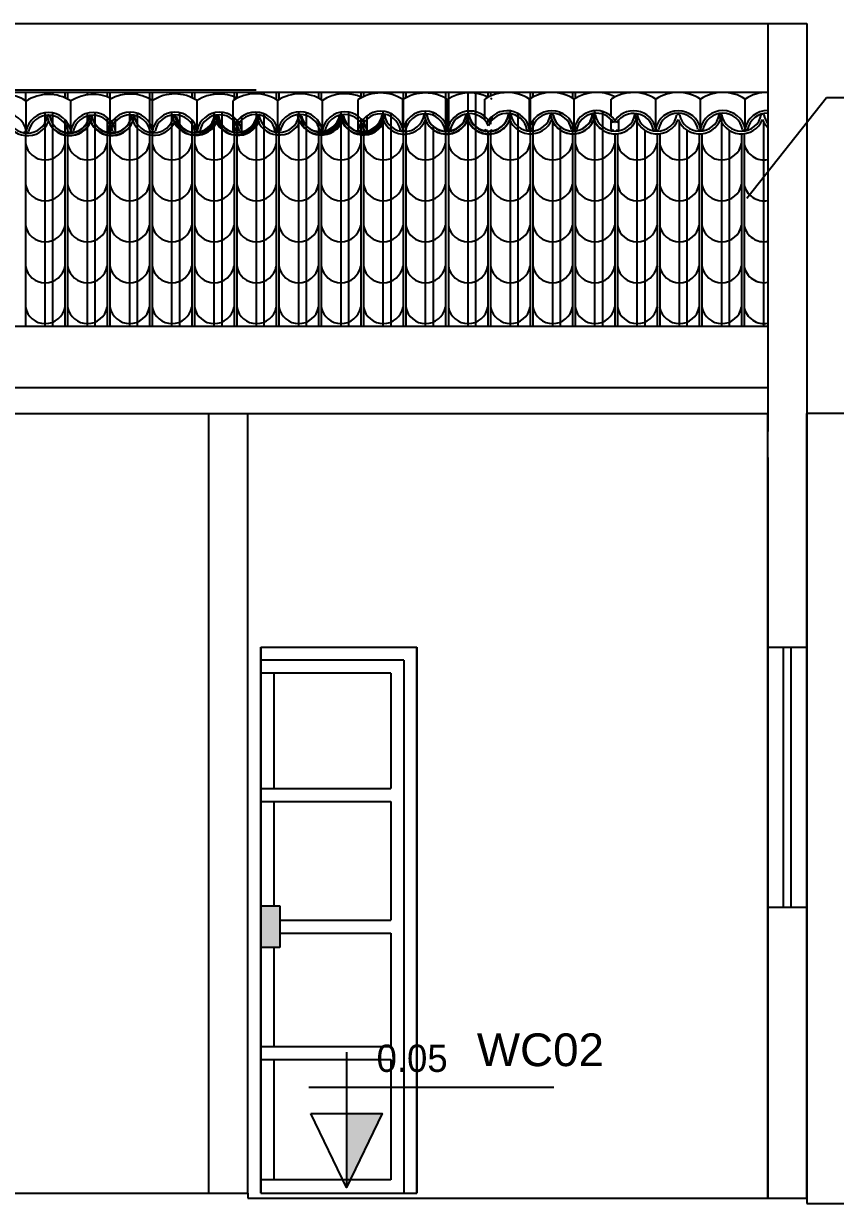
# Model space of a CAD drawing. Header units: millimetres. Extents: x 2426 to 2585, y 1215 to 1309.
# Drawn here: x 2457.884 to 2461.007, y 1250.794 to 1255.334 of the extents above; entities that cross this region are included whole.
import ezdxf

# ---------------------------------------------------------------- set-up
doc = ezdxf.new("R2010")
doc.units = ezdxf.units.MM
doc.linetypes.add('HIDDEN2', pattern=[0.1875, 0.125, -0.0625])
for name, color, linetype in [('A-PEN-B', 5, 'Continuous'), ('A-PEN-C', 4, 'Continuous'), ('A-PEN-G', 3, 'Continuous'), ('COTAS', 7, 'Continuous'), ('DIVERSOS', 4, 'Continuous'), ('PORTAS', 3, 'Continuous'), ('projeção 02', 7, 'HIDDEN2'), ('texto pequeno', 3, 'Continuous'), ('TEXTO0', 7, 'Continuous'), ('TXT_0', 7, 'Continuous'), ('V5', 4, 'Continuous')]:
    doc.layers.add(name, color=color, linetype=linetype)
doc.styles.add('SANSSERIF', font='sas_____.pfb', dxfattribs={"height": 1})

# ---------------------------------------------------------------- blocks, each defined once
blk = doc.blocks.new('Adc_nivelelev')
blk.add_hatch(color=256).paths.add_polyline_path([(0, 0), (0.1307, 0.2715), (0, 0.2715)])
for p, q in [((0, 0.4955), (0, 0)), ((-0.1376, 0.3683), (0.76, 0.3683))]:
    blk.add_line(p, q)
blk.add_lwpolyline([(-0.1307, 0.2715), (0.1307, 0.2715), (0, 0)], close=True)
at = {"flags": 8}
blk.add_attdef('NIVEL', (0.1106, 0.4235), '', height=0.1, dxfattribs=at)

msp = doc.modelspace()

# ---------------------------------------------------------------- hatches: boundary and pattern name
msp.add_hatch(color=252).paths.add_polyline_path([(2458.8696, 1251.9392), (2458.7971, 1251.9392), (2458.7971, 1251.7779), (2458.8696, 1251.7779)])

# ---------------------------------------------------------------- linework, layer by layer
for p, q in [((2449.1471, 1253.9337), (2460.7471, 1253.9337)), ((2448.9971, 1253.8337), (2460.7471, 1253.8337)), ((2458.5971, 1250.8337), (2458.5971, 1253.8337)), ((2458.7471, 1250.8337), (2458.7471, 1253.8337)), ((2460.7471, 1250.8137), (2460.7471, 1253.8337)), ((2460.8971, 1250.8137), (2460.8971, 1253.8337)), ((2460.7471, 1252.9337), (2460.8971, 1252.9337)), ((2460.7471, 1251.9337), (2460.8971, 1251.9337)), ((2448.9971, 1250.8337), (2458.7471, 1250.8337)), ((2458.7971, 1250.8337), (2459.3971, 1250.8337))]:
    msp.add_line(p, q)
at = {"color": 252}
for p, q in [((2458.7971, 1250.8337), (2458.7971, 1252.9337)), ((2458.7971, 1252.9337), (2459.3971, 1252.9337)), ((2459.3971, 1250.8337), (2459.3971, 1252.9337)), ((2458.7971, 1251.9392), (2458.8696, 1251.9392)), ((2458.7971, 1251.7779), (2458.7971, 1251.9392)), ((2458.8696, 1251.9392), (2458.8696, 1251.7779)), ((2458.8696, 1251.7779), (2458.7971, 1251.7779))]:
    msp.add_line(p, q, dxfattribs=at)
at = {"layer": 'A-PEN-B', "color": 8, "ltscale": 0.25}
msp.add_line((2450.8471, 1255.3337), (2460.7471, 1255.3337), dxfattribs=at)
at = {"layer": 'A-PEN-B', "color": 6, "ltscale": 0.25}
for p, q in [((2460.7471, 1255.3337), (2460.7471, 1253.7637)), ((2460.7471, 1255.3337), (2460.8971, 1255.3337)), ((2460.8971, 1255.3337), (2460.8971, 1250.8137)), ((2460.7471, 1253.6637), (2460.7471, 1250.8137))]:
    msp.add_line(p, q, dxfattribs=at)
at = {"layer": 'A-PEN-B', "color": 0, "ltscale": 0.25}
for p, q in [((2460.9729, 1255.0477), (2460.6662, 1254.6603)), ((2458.7471, 1250.8337), (2458.7471, 1250.8137)), ((2458.7471, 1250.8137), (2460.8971, 1250.8137)), ((2460.8971, 1250.8137), (2460.8971, 1250.7937)), ((2460.8971, 1250.7937), (2464.5471, 1250.7937))]:
    msp.add_line(p, q, dxfattribs=at)
at = {"layer": 'A-PEN-B', "color": 250, "ltscale": 0.25}
msp.add_line((2464.3971, 1253.8337), (2460.8971, 1253.8337), dxfattribs=at)
at = {"layer": 'A-PEN-C'}
for p, q in [((2460.7471, 1251.9337), (2460.7471, 1252.9337)), ((2460.8971, 1251.9337), (2460.8971, 1252.9337))]:
    msp.add_line(p, q, dxfattribs=at)
at = {"layer": 'A-PEN-G'}
for p, q in [((2460.8071, 1251.9337), (2460.8071, 1252.9337)), ((2460.8371, 1251.9337), (2460.8371, 1252.9337))]:
    msp.add_line(p, q, dxfattribs=at)
at = {"layer": 'COTAS'}
for p, q in [((2455.3791, 1255.0787), (2458.7791, 1255.0787)), ((2457.4971, 1255.0696), (2460.7471, 1255.0696))]:
    msp.add_line(p, q, dxfattribs=at)
at = {"layer": 'DIVERSOS'}
for p, q in [((2457.967, 1255.0607), (2457.967, 1255.0696)), ((2457.997, 1255.0602), (2457.997, 1255.0696)), ((2458.1296, 1255.0599), (2458.1296, 1255.0696)), ((2458.1596, 1255.0612), (2458.1596, 1255.0696)), ((2458.2922, 1255.0626), (2458.2922, 1255.0696)), ((2458.3222, 1255.0601), (2458.3222, 1255.0696)), ((2458.4547, 1255.0624), (2458.4547, 1255.0696)), ((2458.4847, 1255.0617), (2458.4847, 1255.0696)), ((2458.6173, 1255.0617), (2458.6173, 1255.0696)), ((2458.6473, 1255.0627), (2458.6473, 1255.0696)), ((2458.7799, 1255.0634), (2458.7799, 1255.0696)), ((2458.8099, 1255.0597), (2458.8099, 1255.0696)), ((2458.9424, 1255.0636), (2458.9424, 1255.0696)), ((2458.9724, 1255.0617), (2458.9724, 1255.0696)), ((2459.105, 1255.0632), (2459.105, 1255.0696)), ((2459.135, 1255.0631), (2459.135, 1255.0696)), ((2459.2676, 1255.0664), (2459.2676, 1255.0696)), ((2459.2976, 1255.0615), (2459.2976, 1255.0696)), ((2459.4302, 1255.0669), (2459.4302, 1255.0696)), ((2459.4602, 1255.0639), (2459.4602, 1255.0696)), ((2459.5941, 1254.169), (2459.5941, 1255.0696)), ((2459.6241, 1254.169), (2459.6241, 1255.0696)), ((2459.7567, 1255.0678), (2459.7567, 1255.0696)), ((2459.7867, 1255.0625), (2459.7867, 1255.0696)), ((2459.9193, 1255.0685), (2459.9193, 1255.0696)), ((2459.9493, 1255.0649), (2459.9493, 1255.0696)), ((2460.0819, 1255.0687), (2460.0819, 1255.0696)), ((2460.1119, 1255.0669), (2460.1119, 1255.0696)), ((2458.2922, 1254.169), (2458.2922, 1254.9925)), ((2458.6473, 1254.169), (2458.6473, 1254.9925)), ((2458.7799, 1254.169), (2458.7799, 1254.9933)), ((2458.9424, 1254.169), (2458.9424, 1254.9935)), ((2459.105, 1254.169), (2459.105, 1254.9927)), ((2459.135, 1254.169), (2459.135, 1254.9925)), ((2459.2676, 1254.169), (2459.2676, 1254.9961)), ((2459.4302, 1254.984), (2459.4302, 1254.9969)), ((2459.7567, 1254.169), (2459.7567, 1254.9974)), ((2460.0819, 1254.169), (2460.0819, 1254.9986)), ((2460.1119, 1254.169), (2460.1119, 1254.9953)), ((2457.967, 1254.169), (2457.967, 1254.9903)), ((2457.997, 1254.169), (2457.997, 1254.9894)), ((2458.1296, 1254.169), (2458.1296, 1254.9887)), ((2458.1596, 1254.169), (2458.1596, 1254.991)), ((2458.3222, 1254.169), (2458.3222, 1254.988)), ((2458.4547, 1254.169), (2458.4547, 1254.9921)), ((2458.4847, 1254.169), (2458.4847, 1254.9908)), ((2458.6173, 1254.169), (2458.6173, 1254.9906)), ((2458.8099, 1254.169), (2458.8099, 1254.9866)), ((2458.9724, 1254.169), (2458.9724, 1254.9901)), ((2459.2976, 1254.169), (2459.2976, 1254.987)), ((2459.4302, 1254.169), (2459.4302, 1254.9622)), ((2459.4602, 1254.9805), (2459.4602, 1254.9913)), ((2459.7867, 1254.169), (2459.7867, 1254.9873)), ((2459.9193, 1254.9848), (2459.9193, 1254.9885)), ((2459.9193, 1254.169), (2459.9193, 1254.9579)), ((2459.9493, 1254.981), (2459.9493, 1254.9919)), ((2460.2444, 1254.169), (2460.2444, 1254.9771)), ((2460.407, 1254.169), (2460.407, 1254.955)), ((2460.5696, 1254.169), (2460.5696, 1254.9799)), ((2460.7321, 1254.169), (2460.7321, 1254.9534)), ((2459.4602, 1254.169), (2459.4602, 1254.9382)), ((2459.9493, 1254.169), (2459.9493, 1254.9365)), ((2460.2744, 1254.169), (2460.2744, 1254.9232)), ((2460.437, 1254.169), (2460.437, 1254.9232)), ((2460.5996, 1254.169), (2460.5996, 1254.9226))]:
    msp.add_line(p, q, dxfattribs=at)
at = {"layer": 'PORTAS', "color": 252}
for p, q in [((2458.7971, 1252.9337), (2458.7971, 1250.8337)), ((2458.7971, 1252.9337), (2459.3971, 1252.9337)), ((2459.3971, 1252.9337), (2459.3971, 1250.8337)), ((2459.3471, 1252.8837), (2458.7971, 1252.8837)), ((2459.3471, 1252.8837), (2459.3471, 1250.8337)), ((2459.3471, 1252.8837), (2459.3471, 1250.8337)), ((2459.2971, 1252.8337), (2458.7971, 1252.8337)), ((2458.8471, 1252.8337), (2458.8471, 1252.3903)), ((2459.2971, 1252.8337), (2459.2971, 1252.3903)), ((2458.7971, 1252.3903), (2459.2971, 1252.3903)), ((2458.7971, 1252.3403), (2459.2971, 1252.3403)), ((2458.8471, 1252.3403), (2458.8471, 1251.9392)), ((2459.2971, 1252.3403), (2459.2971, 1251.8841)), ((2458.8696, 1251.8841), (2459.2971, 1251.8841)), ((2458.8696, 1251.8341), (2459.2971, 1251.8341)), ((2459.2971, 1251.8341), (2459.2971, 1251.397)), ((2458.8471, 1251.7779), (2458.8471, 1251.397)), ((2458.7971, 1251.397), (2459.2971, 1251.397)), ((2458.7971, 1251.347), (2459.2971, 1251.347)), ((2458.8471, 1251.347), (2458.8471, 1250.8845)), ((2459.2971, 1251.347), (2459.2971, 1250.8845)), ((2459.2971, 1250.8845), (2458.7971, 1250.8845)), ((2458.7971, 1250.8337), (2459.3971, 1250.8337))]:
    msp.add_line(p, q, dxfattribs=at)
at = {"layer": 'projeção 02', "linetype": 'ByBlock'}
msp.add_line((2461.7755, 1255.0477), (2460.9729, 1255.0477), dxfattribs=at)
at = {"layer": 'TEXTO0', "linetype": 'ByBlock'}
for p, q in [((2458.6898, 1254.9223), (2458.6898, 1255.0379)), ((2458.8615, 1254.9225), (2458.8615, 1255.0381)), ((2459.0336, 1254.9225), (2459.0333, 1255.0383)), ((2459.1716, 1254.9255), (2459.1716, 1255.0411)), ((2459.3433, 1254.9258), (2459.3433, 1255.0414)), ((2459.5153, 1254.9258), (2459.515, 1255.0416)), ((2459.515, 1254.926), (2459.515, 1255.0416)), ((2459.6581, 1254.9621), (2459.6581, 1255.0428)), ((2459.8298, 1254.9274), (2459.8298, 1255.043)), ((2460.0019, 1254.9274), (2460.0015, 1255.0432)), ((2460.0015, 1254.9276), (2460.0015, 1255.0432)), ((2460.1443, 1254.9779), (2460.1443, 1255.0428)), ((2460.316, 1254.9274), (2460.316, 1255.043)), ((2460.488, 1254.9274), (2460.4877, 1255.0432)), ((2460.4877, 1254.9276), (2460.4877, 1255.0432)), ((2460.6598, 1254.9276), (2460.6594, 1255.0434)), ((2460.6598, 1254.9276), (2460.6594, 1255.0434)), ((2460.6594, 1254.9278), (2460.6594, 1255.0434)), ((2457.8934, 1254.92), (2457.8934, 1255.0356)), ((2458.0655, 1254.92), (2458.0652, 1255.0358)), ((2458.0652, 1254.9202), (2458.0652, 1255.0358)), ((2458.38, 1254.9216), (2458.38, 1255.0372)), ((2458.552, 1254.9216), (2458.5517, 1255.0375)), ((2458.5517, 1254.9219), (2458.5517, 1255.0375)), ((2458.2083, 1254.9214), (2458.2083, 1254.9702)), ((2458.2372, 1254.9202), (2458.2371, 1254.9713)), ((2458.7237, 1254.9219), (2458.7236, 1254.9761)), ((2459.2053, 1254.9227), (2459.2051, 1254.9793)), ((2459.6869, 1254.9632), (2459.6869, 1254.977)), ((2460.1443, 1254.9272), (2460.1443, 1254.9641)), ((2460.1736, 1254.9276), (2460.1735, 1254.9635)), ((2459.0333, 1254.9227), (2459.0333, 1254.9242))]:
    msp.add_line(p, q, dxfattribs=at)
for centre, radius, start, end in [((2457.9795, 1254.9761), 0.005, 9.9605, 191.6717), ((2457.9799, 1254.9725), 0.0058, 28.9227, 151.0773), ((2458.1417, 1254.9745), 0.005, 9.9605, 191.6717), ((2458.1419, 1254.9741), 0.0058, 28.9227, 151.0773), ((2458.1418, 1254.9721), 0.00553, 14.5109, 143.8569), ((2458.304, 1254.9761), 0.005, 9.9605, 191.6717), ((2458.3038, 1254.9737), 0.00553, 14.5109, 143.8569), ((2458.4611, 1254.9769), 0.005, 9.9605, 191.6717), ((2458.4664, 1254.9741), 0.0058, 28.9227, 151.0773), ((2458.6235, 1254.975), 0.0058, 28.9227, 151.0773), ((2458.6282, 1254.9761), 0.005, 9.9605, 191.6717), ((2458.6284, 1254.9737), 0.00553, 14.5109, 143.8569), ((2458.7856, 1254.9769), 0.005, 9.9605, 191.6717), ((2458.7854, 1254.9745), 0.00553, 14.5109, 143.8569), ((2458.9428, 1254.9802), 0.005, 9.9605, 191.6717), ((2458.948, 1254.975), 0.0058, 28.9227, 151.0773), ((2459.1052, 1254.9783), 0.0058, 28.9227, 151.0773), ((2459.1098, 1254.9769), 0.005, 9.9605, 191.6717), ((2459.1099, 1254.9745), 0.00553, 14.5109, 143.8569), ((2459.2673, 1254.9802), 0.005, 9.9605, 191.6717), ((2459.2672, 1254.9778), 0.00553, 14.5109, 143.8569), ((2459.4293, 1254.9818), 0.005, 9.9605, 191.6717), ((2459.4297, 1254.9783), 0.0058, 28.9227, 151.0773), ((2459.5915, 1254.9802), 0.005, 9.9605, 191.6717), ((2459.5917, 1254.9799), 0.0058, 28.9227, 151.0773), ((2459.5917, 1254.9778), 0.00553, 14.5109, 143.8569), ((2459.7538, 1254.9818), 0.005, 9.9605, 191.6717), ((2459.7537, 1254.9794), 0.00553, 14.5109, 143.8569), ((2459.9155, 1254.9818), 0.005, 9.9605, 191.6717), ((2459.9162, 1254.9799), 0.0058, 28.9227, 151.0773), ((2460.0779, 1254.9799), 0.0058, 28.9227, 151.0773), ((2460.0781, 1254.9818), 0.005, 9.9605, 191.6717), ((2460.0782, 1254.9794), 0.00553, 14.5109, 143.8569), ((2460.24, 1254.9818), 0.005, 9.9605, 191.6717), ((2460.2399, 1254.9794), 0.00553, 14.5109, 143.8569), ((2460.4024, 1254.9799), 0.0058, 28.9227, 151.0773), ((2460.5643, 1254.9818), 0.005, 9.9605, 191.6717), ((2460.5644, 1254.9794), 0.00553, 14.5109, 143.8569), ((2460.7267, 1254.9799), 0.0058, 28.9227, 151.0773), ((2457.8886, 1254.9204), 0.00524, 208.2539, 353.3783), ((2457.8986, 1254.9206), 0.00523, 186.16, 332.2079), ((2458.0603, 1254.9206), 0.00524, 208.2539, 353.3783), ((2458.0704, 1254.9208), 0.00523, 186.16, 332.2079), ((2458.2135, 1254.922), 0.00523, 186.16, 332.2079), ((2458.232, 1254.9209), 0.00524, 208.2539, 353.3783), ((2458.3751, 1254.922), 0.00524, 208.2539, 353.3783), ((2458.3852, 1254.9222), 0.00523, 186.16, 332.2079), ((2458.5468, 1254.9222), 0.00524, 208.2539, 353.3783), ((2458.5569, 1254.9224), 0.00523, 186.16, 332.2079), ((2458.695, 1254.9228), 0.00523, 186.16, 332.2079), ((2458.7185, 1254.9225), 0.00524, 208.2539, 353.3783), ((2458.8567, 1254.9229), 0.00524, 208.2539, 353.3783), ((2458.8667, 1254.9231), 0.00523, 186.16, 332.2079), ((2459.0284, 1254.9231), 0.00524, 208.2539, 353.3783), ((2459.0385, 1254.9233), 0.00523, 186.16, 332.2079), ((2459.1768, 1254.9261), 0.00523, 186.16, 332.2079), ((2459.2001, 1254.9233), 0.00524, 208.2539, 353.3783), ((2459.3384, 1254.9262), 0.00524, 208.2539, 353.3783), ((2459.3485, 1254.9263), 0.00523, 186.16, 332.2079), ((2459.5101, 1254.9264), 0.00524, 208.2539, 353.3783), ((2459.5202, 1254.9266), 0.00523, 186.16, 332.2079), ((2459.6633, 1254.9277), 0.00523, 186.16, 332.2079), ((2459.6818, 1254.9266), 0.00524, 208.2539, 353.3783), ((2459.8249, 1254.9278), 0.00524, 208.2539, 353.3783), ((2459.835, 1254.928), 0.00523, 186.16, 332.2079), ((2459.9966, 1254.928), 0.00524, 208.2539, 353.3783), ((2460.0067, 1254.9282), 0.00523, 186.16, 332.2079), ((2460.1495, 1254.9277), 0.00523, 186.16, 332.2079), ((2460.1684, 1254.9282), 0.00524, 208.2539, 353.3783), ((2460.3111, 1254.9278), 0.00524, 208.2539, 353.3783), ((2460.3212, 1254.928), 0.00523, 186.16, 332.2079), ((2460.4828, 1254.928), 0.00524, 208.2539, 353.3783), ((2460.4929, 1254.9282), 0.00523, 186.16, 332.2079), ((2460.6546, 1254.9282), 0.00524, 208.2539, 353.3783), ((2460.6646, 1254.9284), 0.00523, 186.16, 332.2079)]:
    msp.add_arc(centre, radius, start, end, dxfattribs=at)
at = {"layer": 'V5'}
for p, q in [((2457.8908, 1255.0696), (2457.8908, 1255.0373)), ((2458.0432, 1255.0696), (2458.0432, 1255.0477)), ((2458.0534, 1255.0696), (2458.0534, 1255.0428)), ((2458.2058, 1255.0696), (2458.2058, 1255.0516)), ((2458.216, 1255.0696), (2458.216, 1254.169)), ((2458.3684, 1255.0696), (2458.3684, 1254.169)), ((2458.3785, 1255.0696), (2458.3785, 1254.169)), ((2458.5309, 1255.0696), (2458.5309, 1255.0488)), ((2458.5411, 1255.0696), (2458.5411, 1255.0437)), ((2458.6935, 1255.0696), (2458.6935, 1255.0402)), ((2458.7037, 1255.0696), (2458.7037, 1255.0459)), ((2458.8561, 1255.0696), (2458.8561, 1255.0415)), ((2458.8662, 1255.0696), (2458.8662, 1255.041)), ((2459.0186, 1255.0696), (2459.0186, 1255.0467)), ((2459.0288, 1255.0696), (2459.0288, 1255.0411)), ((2459.1812, 1255.0696), (2459.1812, 1255.0469)), ((2459.1914, 1255.0696), (2459.1914, 1255.0521)), ((2459.3438, 1255.0696), (2459.3438, 1254.169)), ((2459.3539, 1255.0696), (2459.3539, 1255.0477)), ((2459.5064, 1255.0696), (2459.5064, 1254.169)), ((2459.5179, 1255.0696), (2459.5179, 1254.169)), ((2459.6703, 1255.0696), (2459.6703, 1255.05)), ((2459.6805, 1255.0696), (2459.6805, 1255.0549)), ((2459.8329, 1255.0696), (2459.8329, 1254.169)), ((2459.8431, 1255.0696), (2459.8431, 1255.0507)), ((2459.9955, 1255.0696), (2459.9955, 1255.0469)), ((2460.0056, 1255.0696), (2460.0056, 1255.0458)), ((2458.0432, 1254.9636), (2458.0432, 1254.169)), ((2458.0534, 1254.9506), (2458.0534, 1254.169)), ((2458.2058, 1254.9723), (2458.2058, 1254.169)), ((2458.5309, 1254.964), (2458.5309, 1254.169)), ((2458.5411, 1254.9503), (2458.5411, 1254.169)), ((2458.6935, 1254.9729), (2458.6935, 1254.169)), ((2458.7037, 1254.9631), (2458.7037, 1254.169)), ((2459.0186, 1254.9573), (2459.0186, 1254.169)), ((2459.1812, 1254.9682), (2459.1812, 1254.169)), ((2459.1914, 1254.9664), (2459.1914, 1254.169)), ((2459.3539, 1254.954), (2459.3539, 1254.169)), ((2459.6703, 1254.9631), (2459.6703, 1254.9579)), ((2459.6805, 1254.9709), (2459.6805, 1254.9463)), ((2459.8431, 1254.9597), (2459.8431, 1254.169)), ((2459.9955, 1254.9474), (2459.9955, 1254.169)), ((2457.8908, 1254.9312), (2457.8908, 1254.169)), ((2458.8561, 1254.941), (2458.8561, 1254.169)), ((2458.8662, 1254.9385), (2458.8662, 1254.169)), ((2459.0288, 1254.9388), (2459.0288, 1254.169)), ((2459.6703, 1254.9197), (2459.6703, 1254.169)), ((2459.6805, 1254.92), (2459.6805, 1254.169)), ((2460.0056, 1254.9422), (2460.0056, 1254.169)), ((2460.1581, 1254.9097), (2460.1581, 1254.169)), ((2460.1682, 1254.9101), (2460.1682, 1254.169)), ((2460.3206, 1254.9097), (2460.3206, 1254.169)), ((2460.3308, 1254.9102), (2460.3308, 1254.169)), ((2460.4832, 1254.9097), (2460.4832, 1254.169)), ((2460.4934, 1254.9102), (2460.4934, 1254.169)), ((2460.6458, 1254.9097), (2460.6458, 1254.169)), ((2460.6559, 1254.9103), (2460.6559, 1254.169)), ((2449.1471, 1254.169), (2460.7471, 1254.169))]:
    msp.add_line(p, q, dxfattribs=at)
for centre, radius, start, end in [((2457.8078, 1254.9034), 0.1576, 57.0627, 120.3061), ((2457.9795, 1254.9036), 0.1576, 57.0627, 123.0873), ((2458.1512, 1254.9038), 0.1576, 63.4633, 123.0873), ((2458.2943, 1254.905), 0.1576, 57.0627, 119.8074), ((2458.466, 1254.9052), 0.1576, 57.0627, 123.0873), ((2458.6377, 1254.9054), 0.1576, 64.1715, 123.0873), ((2458.7759, 1254.9058), 0.1576, 57.0627, 123.0873), ((2458.9476, 1254.9061), 0.1576, 57.0627, 123.0873), ((2459.1193, 1254.9063), 0.1576, 65.1287, 123.0873), ((2459.2576, 1254.9091), 0.1576, 57.0627, 123.0873), ((2459.4293, 1254.9093), 0.1576, 57.0627, 123.0873), ((2459.601, 1254.9096), 0.1576, 63.4633, 123.0873), ((2459.7441, 1254.9107), 0.1576, 57.0627, 123.0873), ((2459.601, 1254.9096), 0.1576, 57.0627, 59.7044), ((2459.9158, 1254.911), 0.1576, 57.0627, 123.0873), ((2460.0875, 1254.9112), 0.1576, 62.8815, 123.0873), ((2460.2303, 1254.9107), 0.1576, 57.0627, 123.0873), ((2460.402, 1254.911), 0.1576, 57.0627, 123.0873), ((2460.5737, 1254.9112), 0.1576, 57.0627, 123.0873), ((2460.7454, 1254.9114), 0.1576, 89.3808, 123.0873), ((2458.2943, 1254.905), 0.0876, 10.8161, 169.1839), ((2458.466, 1254.9052), 0.0876, 10.8161, 169.1839), ((2458.6377, 1254.9054), 0.0876, 10.8161, 169.1839), ((2458.7759, 1254.9058), 0.0876, 10.8161, 169.1839), ((2458.9476, 1254.9061), 0.0876, 10.8161, 169.1839), ((2459.1193, 1254.9063), 0.0876, 10.8161, 169.1839), ((2459.2576, 1254.9091), 0.0876, 10.8161, 169.1839), ((2459.4293, 1254.9093), 0.0876, 10.8161, 169.1839), ((2459.601, 1254.9096), 0.0876, 28.4762, 169.1839), ((2459.7441, 1254.9107), 0.0876, 10.8161, 152.4622), ((2459.9158, 1254.911), 0.0876, 10.8161, 169.1839), ((2460.0875, 1254.9112), 0.0876, 28.0384, 169.1839), ((2460.2303, 1254.9107), 0.0876, 10.8161, 151.601), ((2460.402, 1254.911), 0.0876, 10.8161, 169.1839), ((2460.5737, 1254.9112), 0.0876, 10.8161, 169.1839), ((2460.7454, 1254.9114), 0.0876, 88.8859, 169.1839), ((2457.8078, 1254.9034), 0.0876, 10.8161, 169.1839), ((2457.8986, 1254.9899), 0.0876, 190.8161, 338.1392), ((2457.8986, 1254.9899), 0.0776, 190.8161, 349.1839), ((2457.9795, 1254.9036), 0.0876, 10.8161, 169.1839), ((2457.9795, 1254.9036), 0.0776, 10.8161, 169.1839), ((2458.0606, 1254.9915), 0.0876, 190.8161, 338.1392), ((2458.0612, 1254.9899), 0.0876, 201.8608, 349.1839), ((2458.0606, 1254.9915), 0.0776, 190.8161, 349.1839), ((2458.0612, 1254.9899), 0.0776, 190.8161, 349.1839), ((2458.1512, 1254.9038), 0.0876, 10.8161, 169.1839), ((2458.1512, 1254.9038), 0.0776, 10.8161, 169.1839), ((2458.2228, 1254.9899), 0.0876, 190.8161, 338.1392), ((2458.2232, 1254.9915), 0.0876, 201.8608, 349.1839), ((2458.2228, 1254.9899), 0.0776, 190.8161, 349.1839), ((2458.2232, 1254.9915), 0.0776, 190.8161, 349.1839), ((2458.2943, 1254.905), 0.0776, 10.8161, 169.1839), ((2458.3851, 1254.9915), 0.0876, 190.8161, 338.1392), ((2458.3851, 1254.9915), 0.0776, 190.8161, 349.1839), ((2458.466, 1254.9052), 0.0776, 10.8161, 169.1839), ((2458.5422, 1254.9924), 0.0876, 190.8161, 338.1392), ((2458.5422, 1254.9924), 0.0776, 190.8161, 349.1839), ((2458.5477, 1254.9915), 0.0876, 201.8608, 349.1839), ((2458.5477, 1254.9915), 0.0776, 190.8161, 349.1839), ((2458.6377, 1254.9054), 0.0776, 10.8161, 169.1839), ((2458.7094, 1254.9915), 0.0876, 190.8161, 338.1392), ((2458.7048, 1254.9924), 0.0876, 201.8608, 349.1839), ((2458.7048, 1254.9924), 0.0776, 190.8161, 349.1839), ((2458.7094, 1254.9915), 0.0776, 190.8161, 349.1839), ((2458.7759, 1254.9058), 0.0776, 10.8161, 169.1839), ((2458.8667, 1254.9924), 0.0876, 190.8161, 338.1392), ((2458.8667, 1254.9924), 0.0776, 190.8161, 349.1839), ((2458.9476, 1254.9061), 0.0776, 10.8161, 169.1839), ((2459.0239, 1254.9956), 0.0876, 190.8161, 338.1392), ((2459.0239, 1254.9956), 0.0776, 190.8161, 349.1839), ((2459.0293, 1254.9924), 0.0876, 201.8608, 349.1839), ((2459.0293, 1254.9924), 0.0776, 190.8161, 349.1839), ((2459.1193, 1254.9063), 0.0776, 10.8161, 169.1839), ((2459.1909, 1254.9924), 0.0876, 190.8161, 338.1392), ((2459.1865, 1254.9956), 0.0876, 201.8608, 349.1839), ((2459.1865, 1254.9956), 0.0776, 190.8161, 349.1839), ((2459.1909, 1254.9924), 0.0776, 190.8161, 349.1839), ((2459.2576, 1254.9091), 0.0776, 10.8161, 169.1839), ((2459.3484, 1254.9956), 0.0876, 190.8161, 338.1392), ((2459.3484, 1254.9956), 0.0776, 190.8161, 349.1839), ((2459.4293, 1254.9093), 0.0776, 10.8161, 169.1839), ((2459.5104, 1254.9972), 0.0876, 190.8161, 338.1392), ((2459.511, 1254.9956), 0.0876, 201.8608, 349.1839), ((2459.5104, 1254.9972), 0.0776, 190.8161, 349.1839), ((2459.511, 1254.9956), 0.0776, 190.8161, 349.1839), ((2459.601, 1254.9096), 0.0776, 23.2029, 169.1839), ((2459.6727, 1254.9956), 0.0876, 190.8161, 338.1392), ((2459.673, 1254.9972), 0.0876, 201.8608, 349.1839), ((2459.6727, 1254.9956), 0.0776, 190.8161, 349.1839), ((2459.673, 1254.9972), 0.0776, 190.8161, 349.1839), ((2459.7441, 1254.9107), 0.0776, 10.8161, 157.7355), ((2459.835, 1254.9972), 0.0876, 190.8161, 338.1392), ((2459.835, 1254.9972), 0.0776, 190.8161, 349.1839), ((2459.9158, 1254.911), 0.0776, 10.8161, 169.1839), ((2459.9966, 1254.9972), 0.0876, 190.8161, 338.1392), ((2459.9975, 1254.9972), 0.0876, 201.8608, 349.1839), ((2459.9966, 1254.9972), 0.0776, 190.8161, 349.1839), ((2459.9975, 1254.9972), 0.0776, 190.8161, 349.1839), ((2460.0875, 1254.9112), 0.0776, 32.0812, 169.1839), ((2460.1592, 1254.9972), 0.0876, 190.8161, 338.1392), ((2460.1592, 1254.9972), 0.0876, 201.8608, 349.1839), ((2460.1592, 1254.9972), 0.0776, 190.8161, 349.1839), ((2460.1592, 1254.9972), 0.0776, 190.8161, 349.1839), ((2460.2303, 1254.9107), 0.0776, 10.8161, 147.5582), ((2460.3211, 1254.9972), 0.0876, 190.8161, 338.1392), ((2460.3211, 1254.9972), 0.0776, 190.8161, 349.1839), ((2460.402, 1254.911), 0.0776, 10.8161, 169.1839), ((2460.4837, 1254.9972), 0.0876, 201.8608, 349.1839), ((2460.4837, 1254.9972), 0.0776, 190.8161, 349.1839), ((2460.5737, 1254.9112), 0.0776, 10.8161, 169.1839), ((2460.6454, 1254.9972), 0.0876, 190.8161, 338.1392), ((2460.6454, 1254.9972), 0.0776, 190.8161, 349.1839), ((2460.7454, 1254.9114), 0.0776, 88.7423, 169.1839), ((2460.808, 1254.9972), 0.0876, 201.8608, 226.0159), ((2460.808, 1254.9972), 0.0776, 190.8161, 218.3744), ((2457.967, 1254.8868), 0.0776, 190.8161, 349.1839), ((2458.1296, 1254.8868), 0.0776, 190.8161, 349.1839), ((2458.2922, 1254.8868), 0.0776, 190.8161, 349.1839), ((2458.4547, 1254.8868), 0.0776, 190.8161, 349.1839), ((2458.6173, 1254.8868), 0.0776, 190.8161, 349.1839), ((2458.7799, 1254.8868), 0.0776, 190.8161, 349.1839), ((2458.9424, 1254.8868), 0.0776, 190.8161, 349.1839), ((2459.105, 1254.8868), 0.0776, 190.8161, 349.1839), ((2459.2676, 1254.8868), 0.0776, 190.8161, 349.1839), ((2459.4302, 1254.8868), 0.0776, 190.8161, 349.1839), ((2459.5941, 1254.8868), 0.0776, 190.8161, 349.1839), ((2459.7567, 1254.8868), 0.0776, 190.8161, 349.1839), ((2459.9193, 1254.8868), 0.0776, 190.8161, 349.1839), ((2460.0819, 1254.8868), 0.0776, 190.8161, 349.1839), ((2460.2444, 1254.8868), 0.0776, 190.8161, 349.1839), ((2460.407, 1254.8868), 0.0776, 190.8161, 349.1839), ((2460.5696, 1254.8868), 0.0776, 190.8161, 349.1839), ((2460.7321, 1254.8868), 0.0776, 190.8161, 281.1555), ((2457.967, 1254.7293), 0.0776, 190.8161, 349.1839), ((2458.1296, 1254.7293), 0.0776, 190.8161, 349.1839), ((2458.2922, 1254.7293), 0.0776, 190.8161, 349.1839), ((2458.4547, 1254.7293), 0.0776, 190.8161, 349.1839), ((2458.6173, 1254.7293), 0.0776, 190.8161, 349.1839), ((2458.7799, 1254.7293), 0.0776, 190.8161, 349.1839), ((2458.9424, 1254.7293), 0.0776, 190.8161, 349.1839), ((2459.105, 1254.7293), 0.0776, 190.8161, 349.1839), ((2459.2676, 1254.7293), 0.0776, 190.8161, 349.1839), ((2459.4302, 1254.7293), 0.0776, 190.8161, 349.1839), ((2459.5941, 1254.7293), 0.0776, 190.8161, 349.1839), ((2459.7567, 1254.7293), 0.0776, 190.8161, 349.1839), ((2459.9193, 1254.7293), 0.0776, 190.8161, 349.1839), ((2460.0819, 1254.7293), 0.0776, 190.8161, 349.1839), ((2460.2444, 1254.7293), 0.0776, 190.8161, 349.1839), ((2460.407, 1254.7293), 0.0776, 190.8161, 349.1839), ((2460.5696, 1254.7293), 0.0776, 190.8161, 349.1839), ((2460.7321, 1254.7293), 0.0776, 190.8161, 281.1555), ((2457.967, 1254.5718), 0.0776, 190.8161, 349.1839), ((2458.1296, 1254.5718), 0.0776, 190.8161, 349.1839), ((2458.2922, 1254.5718), 0.0776, 190.8161, 349.1839), ((2458.4547, 1254.5718), 0.0776, 190.8161, 349.1839), ((2458.6173, 1254.5718), 0.0776, 190.8161, 349.1839), ((2458.7799, 1254.5718), 0.0776, 190.8161, 349.1839), ((2458.9424, 1254.5718), 0.0776, 190.8161, 349.1839), ((2459.105, 1254.5718), 0.0776, 190.8161, 349.1839), ((2459.2676, 1254.5718), 0.0776, 190.8161, 349.1839), ((2459.4302, 1254.5718), 0.0776, 190.8161, 349.1839), ((2459.5941, 1254.5718), 0.0776, 190.8161, 349.1839), ((2459.7567, 1254.5718), 0.0776, 190.8161, 349.1839), ((2459.9193, 1254.5718), 0.0776, 190.8161, 349.1839), ((2460.0819, 1254.5718), 0.0776, 190.8161, 349.1839), ((2460.2444, 1254.5718), 0.0776, 190.8161, 349.1839), ((2460.407, 1254.5718), 0.0776, 190.8161, 349.1839), ((2460.5696, 1254.5718), 0.0776, 190.8161, 349.1839), ((2460.7321, 1254.5718), 0.0776, 190.8161, 281.1555), ((2457.967, 1254.4143), 0.0776, 190.8161, 349.1839), ((2458.1296, 1254.4143), 0.0776, 190.8161, 349.1839), ((2458.2922, 1254.4143), 0.0776, 190.8161, 349.1839), ((2458.4547, 1254.4143), 0.0776, 190.8161, 349.1839), ((2458.6173, 1254.4143), 0.0776, 190.8161, 349.1839), ((2458.7799, 1254.4143), 0.0776, 190.8161, 349.1839), ((2458.9424, 1254.4143), 0.0776, 190.8161, 349.1839), ((2459.105, 1254.4143), 0.0776, 190.8161, 349.1839), ((2459.2676, 1254.4143), 0.0776, 190.8161, 349.1839), ((2459.4302, 1254.4143), 0.0776, 190.8161, 349.1839), ((2459.5941, 1254.4143), 0.0776, 190.8161, 349.1839), ((2459.7567, 1254.4143), 0.0776, 190.8161, 349.1839), ((2459.9193, 1254.4143), 0.0776, 190.8161, 349.1839), ((2460.0819, 1254.4143), 0.0776, 190.8161, 349.1839), ((2460.2444, 1254.4143), 0.0776, 190.8161, 349.1839), ((2460.407, 1254.4143), 0.0776, 190.8161, 349.1839), ((2460.5696, 1254.4143), 0.0776, 190.8161, 349.1839), ((2460.7321, 1254.4143), 0.0776, 190.8161, 281.1555), ((2457.967, 1254.2568), 0.0776, 190.8161, 349.1839), ((2458.1296, 1254.2568), 0.0776, 190.8161, 349.1839), ((2458.2922, 1254.2568), 0.0776, 190.8161, 349.1839), ((2458.4547, 1254.2568), 0.0776, 190.8161, 349.1839), ((2458.6173, 1254.2568), 0.0776, 190.8161, 349.1839), ((2458.7799, 1254.2568), 0.0776, 190.8161, 349.1839), ((2458.9424, 1254.2568), 0.0776, 190.8161, 349.1839), ((2459.105, 1254.2568), 0.0776, 190.8161, 349.1839), ((2459.2676, 1254.2568), 0.0776, 190.8161, 349.1839), ((2459.4302, 1254.2568), 0.0776, 190.8161, 349.1839), ((2459.5941, 1254.2568), 0.0776, 190.8161, 349.1839), ((2459.7567, 1254.2568), 0.0776, 190.8161, 349.1839), ((2459.9193, 1254.2568), 0.0776, 190.8161, 349.1839), ((2460.0819, 1254.2568), 0.0776, 190.8161, 349.1839), ((2460.2444, 1254.2568), 0.0776, 190.8161, 349.1839), ((2460.407, 1254.2568), 0.0776, 190.8161, 349.1839), ((2460.5696, 1254.2568), 0.0776, 190.8161, 349.1839), ((2460.7321, 1254.2568), 0.0776, 190.8161, 281.1555)]:
    msp.add_arc(centre, radius, start, end, dxfattribs=at)

# ---------------------------------------------------------------- block references
at = {"layer": 'TXT_0'}
ref = msp.add_blockref('Adc_nivelelev', (2459.1258, 1250.8549), dxfattribs=dict(at, xscale=1.049999999999727, yscale=1.049999999999727, zscale=1.049999999999727))
ref.add_attrib('NIVEL', '0.05', (2459.2419, 1251.2996), dxfattribs={"height": 0.105, "flags": 8})

# ---------------------------------------------------------------- texts
at = {"layer": 'texto pequeno', "style": 'SANSSERIF'}
msp.add_text('WC02', height=0.126, dxfattribs=at).set_placement((2459.6276, 1251.3218))

doc.saveas('drawing.dxf')
